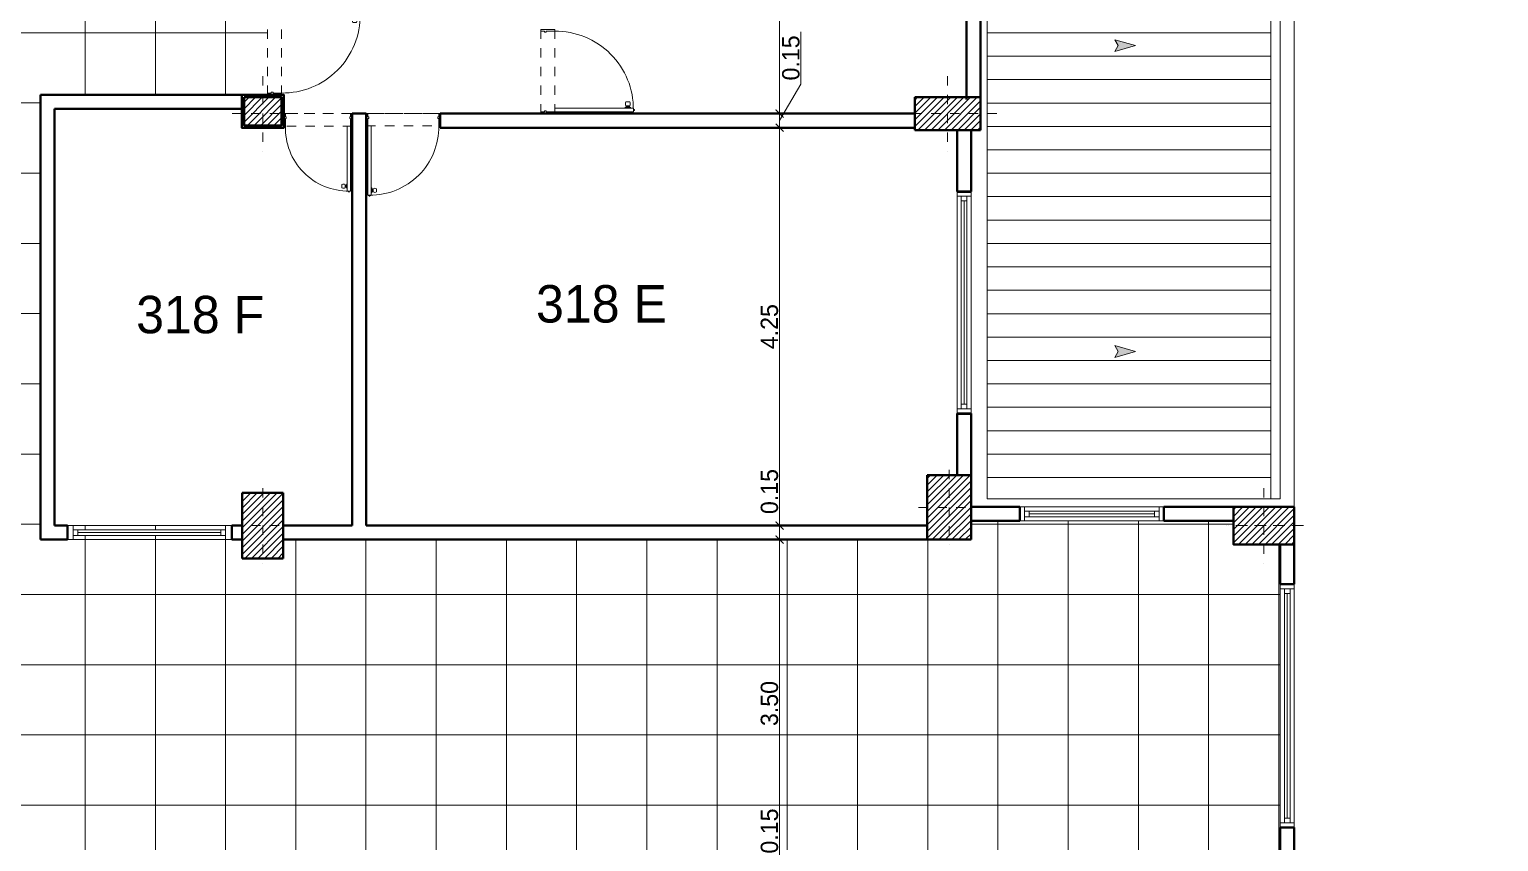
# Model space of a CAD drawing. Header units: millimetres. Extents: x 174 to 282, y -3 to 63.
# Drawn here: x 208.98 to 224.67, y 21.24 to 29.92 of the extents above; entities that cross this region are included whole.
import ezdxf
from ezdxf.enums import TextEntityAlignment as Align

# ---------------------------------------------------------------- set-up
doc = ezdxf.new("R2010")
doc.units = ezdxf.units.MM
doc.header["$LTSCALE"] = 0.005
doc.header["$MEASUREMENT"] = 0
doc.linetypes.add('ACAD_ISO02W100', pattern=[15, 12, -3])
doc.linetypes.add('ACAD_ISO10W100', pattern=[18, 12, -3, 0, -3])
for name, color, linetype, lineweight in [('Aux', 1, 'Continuous', 9), ('columna', 6, 'Continuous', 40), ('cotas', 1, 'Continuous', 15), ('ejes', 1, 'ACAD_ISO10W100', 9), ('Hatch', 11, 'Continuous', 9), ('muebles', 2, 'Continuous', 20), ('mur', 5, 'Continuous', 50), ('muro', 5, 'Continuous', 40), ('proy', 1, 'ACAD_ISO02W100', 9), ('pu-ven', 2, 'Continuous', 20), ('reforzamiento', 5, 'ACAD_ISO10W100', 40)]:
    doc.layers.add(name, color=color, linetype=linetype, lineweight=lineweight)
doc.layers.add('text', color=1, linetype='Continuous')
doc.styles.get("Standard").update_dxf_attribs({"font": 'ERASMD.TTF', "height": 0.185})
doc.dimstyles.get("Standard").update_dxf_attribs({"dimtxt": 0.15, "dimasz": 0.085, "dimexe": 0.07, "dimexo": 0.4, "dimgap": 0.015, "dimtad": 1, "dimzin": 1, "dimdsep": 46, "dimtxsty": 'Standard', "dimblk": 'ARCHTICK', "dimcen": 0, "dimclrd": 256, "dimclre": 256, "dimclrt": 2, "dimadec": 0, "dimazin": 0, "dimtfac": 1, "dimtix": 1, "dimtmove": 0, "dimatfit": 0, "dimfxl": 1, "dimlwd": -1, "dimlwe": -1, "dimarcsym": 0})

# ---------------------------------------------------------------- blocks, each defined once
blk = doc.blocks.new('pu-90-15')
at = {"layer": 'Aux'}
for p, q in [((0.035, 0.992), (0.035, 1.002)), ((0.045, 0.992), (0.045, 0.994))]:
    blk.add_line(p, q, dxfattribs=at)
for points in [[(0.025, 0.99), (0.025, 0.992), (0.055, 0.992), (0.055, 0.99)], [(0.06, 0.961), (0.065, 0.961), (0.065, 0.901), (0.06, 0.901)], [(0.065, 0.961), (0.075, 0.941), (0.075, 0.921), (0.065, 0.901)], [(0.075, 0.941), (0.085, 0.941), (0.085, 0.921), (0.075, 0.921)]]:
    blk.add_lwpolyline(points, dxfattribs=at)
for points in [[(0.035, 0.992), (0.035, 1.002, -0.457422), (0.045, 0.994), (0.045, 0.992)], [(0.085, 0.951), (0.085, 0.911, 0.25), (0.125, 0.911), (0.125, 0.951, 0.25), (0.085, 0.951, 1)]]:
    blk.add_lwpolyline(points, format="xyb", dxfattribs=at)
blk.add_circle((0.017, 0.153), 0.0025, dxfattribs=at)
for centre, radius, start, end in [((0.037, 0.994), 0.00846, 2.1794, 100.501), ((0.05, 0.16), 0.83, 359.2361, 90.7639)]:
    blk.add_arc(centre, radius, start, end, dxfattribs=at)
at = {"layer": 'proy'}
blk.add_line((0, 0), (0.9, 0), dxfattribs=at)
blk.add_lwpolyline([(0.9, 0.15), (0.9, 0), (0, 0), (0, 0.15)], close=True, dxfattribs=at)
at = {"layer": 'pu-ven'}
for points in [[(0.02, 0.15), (0.02, 0.99), (0.06, 0.99), (0.06, 0.15)], [(0, 0.15), (0, 0), (0.02, 0), (0.02, 0.04), (0.03, 0.04), (0.03, 0.06), (0.02, 0.06), (0.02, 0.15)], [(0.9, 0.15), (0.9, 0), (0.88, 0), (0.88, 0.04), (0.87, 0.04), (0.87, 0.06), (0.88, 0.06), (0.88, 0.15)]]:
    blk.add_lwpolyline(points, close=True, dxfattribs=at)
blk = doc.blocks.new('_ArchTick')
at = {"color": 0, "linetype": 'ByBlock', "const_width": 0.15}
blk.add_lwpolyline([(-0.5, -0.5), (0.5, 0.5)], dxfattribs=at)
blk = doc.blocks.new('*D105')
at = {"layer": 'cotas', "transparency": 16777216}
for p, q in [((216.95, 31.84), (216.924, 31.84)), ((216.994, 31.84), (216.994, 29.02)), ((216.95, 29.02), (216.924, 29.02))]:
    blk.add_line(p, q, dxfattribs=at)
at = {"layer": 'Defpoints', "color": 0, "transparency": 16777216}
for p in [(217.35, 31.84), (216.994, 29.02), (217.35, 29.02)]:
    blk.add_point(p, dxfattribs=at)
at = {"layer": 'cotas', "transparency": 16777216, "xscale": 0.085, "yscale": 0.085, "zscale": 0.085}
for p, rotation in [((216.994, 31.84), 90), ((216.994, 29.02), 270)]:
    blk.add_blockref('_ArchTick', p, dxfattribs=dict(at, rotation=rotation))
at = {"layer": 'cotas', "color": 2, "transparency": 16777216, "insert": (216.886, 30.43), "char_height": 0.185, "attachment_point": 5, "rotation": 90}
blk.add_mtext('2.82', dxfattribs=at)
blk = doc.blocks.new('*D106')
at = {"layer": 'cotas', "transparency": 16777216}
for p, q in [((217.222, 29.335), (217.222, 29.894)), ((216.994, 28.945), (217.222, 29.335)), ((216.994, 29.02), (216.994, 29.105)), ((216.95, 29.02), (216.924, 29.02)), ((216.994, 29.02), (216.994, 28.87)), ((216.994, 29.02), (216.994, 28.87)), ((216.95, 28.87), (216.924, 28.87)), ((216.994, 28.87), (216.994, 28.785))]:
    blk.add_line(p, q, dxfattribs=at)
at = {"layer": 'Defpoints', "color": 0, "transparency": 16777216}
for p in [(217.35, 29.02), (216.994, 28.87), (217.35, 28.87)]:
    blk.add_point(p, dxfattribs=at)
at = {"layer": 'cotas', "transparency": 16777216, "xscale": 0.085, "yscale": 0.085, "zscale": 0.085}
for p, rotation in [((216.994, 29.02), 270), ((216.994, 28.87), 90)]:
    blk.add_blockref('_ArchTick', p, dxfattribs=dict(at, rotation=rotation))
at = {"layer": 'cotas', "color": 2, "transparency": 16777216, "insert": (217.115, 29.615), "char_height": 0.185, "attachment_point": 5, "rotation": 90}
blk.add_mtext('0.15', dxfattribs=at)
blk = doc.blocks.new('*D107')
at = {"layer": 'cotas', "transparency": 16777216}
for p, q in [((216.95, 28.87), (216.924, 28.87)), ((216.994, 28.87), (216.994, 24.62)), ((216.831, 24.62), (216.924, 24.62))]:
    blk.add_line(p, q, dxfattribs=at)
at = {"layer": 'Defpoints', "color": 0, "transparency": 16777216}
for p in [(217.35, 28.87), (216.994, 24.62), (217.231, 24.62)]:
    blk.add_point(p, dxfattribs=at)
at = {"layer": 'cotas', "transparency": 16777216, "xscale": 0.085, "yscale": 0.085, "zscale": 0.085}
for p, rotation in [((216.994, 28.87), 90), ((216.994, 24.62), 270)]:
    blk.add_blockref('_ArchTick', p, dxfattribs=dict(at, rotation=rotation))
at = {"layer": 'cotas', "color": 2, "transparency": 16777216, "insert": (216.886, 26.745), "char_height": 0.185, "attachment_point": 5, "rotation": 90}
blk.add_mtext('4.25', dxfattribs=at)
blk = doc.blocks.new('*D108')
at = {"layer": 'cotas', "transparency": 16777216}
for p, q in [((216.994, 24.62), (216.994, 24.705)), ((216.831, 24.62), (216.924, 24.62)), ((216.994, 24.62), (216.994, 24.47)), ((216.831, 24.47), (216.924, 24.47)), ((216.994, 24.47), (216.994, 24.385))]:
    blk.add_line(p, q, dxfattribs=at)
at = {"layer": 'Defpoints', "color": 0, "transparency": 16777216}
for p in [(217.231, 24.62), (216.994, 24.47), (217.231, 24.47)]:
    blk.add_point(p, dxfattribs=at)
at = {"layer": 'cotas', "transparency": 16777216, "xscale": 0.085, "yscale": 0.085, "zscale": 0.085}
for p, rotation in [((216.994, 24.62), 270), ((216.994, 24.47), 90)]:
    blk.add_blockref('_ArchTick', p, dxfattribs=dict(at, rotation=rotation))
at = {"layer": 'cotas', "color": 2, "transparency": 16777216, "insert": (216.886, 24.984), "char_height": 0.185, "attachment_point": 5, "rotation": 90}
blk.add_mtext('0.15', dxfattribs=at)
blk = doc.blocks.new('*D109')
at = {"layer": 'cotas', "transparency": 16777216}
for p, q in [((216.831, 24.47), (216.924, 24.47)), ((216.994, 24.47), (216.994, 20.97)), ((217.02, 20.97), (216.924, 20.97))]:
    blk.add_line(p, q, dxfattribs=at)
at = {"layer": 'Defpoints', "color": 0, "transparency": 16777216}
for p in [(217.231, 24.47), (216.994, 20.97), (217.42, 20.97)]:
    blk.add_point(p, dxfattribs=at)
at = {"layer": 'cotas', "transparency": 16777216, "xscale": 0.085, "yscale": 0.085, "zscale": 0.085}
for p, rotation in [((216.994, 24.47), 90), ((216.994, 20.97), 270)]:
    blk.add_blockref('_ArchTick', p, dxfattribs=dict(at, rotation=rotation))
at = {"layer": 'cotas', "color": 2, "transparency": 16777216, "insert": (216.886, 22.72), "char_height": 0.185, "attachment_point": 5, "rotation": 90}
blk.add_mtext('3.50', dxfattribs=at)
blk = doc.blocks.new('*D110')
at = {"layer": 'cotas', "transparency": 16777216}
for p, q in [((216.994, 20.97), (216.994, 21.055)), ((217.02, 20.97), (216.924, 20.97)), ((216.994, 20.97), (216.994, 20.82)), ((217.02, 20.82), (216.924, 20.82)), ((216.994, 20.82), (216.994, 20.735))]:
    blk.add_line(p, q, dxfattribs=at)
at = {"layer": 'Defpoints', "color": 0, "transparency": 16777216}
for p in [(217.42, 20.97), (216.994, 20.82), (217.42, 20.82)]:
    blk.add_point(p, dxfattribs=at)
at = {"layer": 'cotas', "transparency": 16777216, "xscale": 0.085, "yscale": 0.085, "zscale": 0.085}
for p, rotation in [((216.994, 20.97), 270), ((216.994, 20.82), 90)]:
    blk.add_blockref('_ArchTick', p, dxfattribs=dict(at, rotation=rotation))
at = {"layer": 'cotas', "color": 2, "transparency": 16777216, "insert": (216.886, 21.358), "char_height": 0.185, "attachment_point": 5, "rotation": 90}
blk.add_mtext('0.15', dxfattribs=at)
blk = doc.blocks.new('FLECHACUBIERTA')
at = {"linetype": 'Continuous'}
blk.add_hatch(color=2, dxfattribs=at).paths.add_polyline_path([(0, 0), (-0.126, -0.441), (0, -0.368), (0.126, -0.441)])
at = {"color": 2, "linetype": 'Continuous'}
for p, q in [((0, 0), (-0.126, -0.441)), ((0, 0), (0.126, -0.441)), ((-0.126, -0.441), (0, -0.368)), ((0.126, -0.441), (0, -0.368))]:
    blk.add_line(p, q, dxfattribs=at)

msp = doc.modelspace()

# ---------------------------------------------------------------- hatches: boundary and pattern name
at = {"layer": 'Hatch'}
h = msp.add_hatch(dxfattribs=at)
h.set_pattern_fill('NET', color=256, scale=6, style=0)
h.set_pattern_definition([(0, (676.07545, -492.1167), (0, 0.75), []), (90, (676.07545, -492.1167), (-0.75, 5e-17), [])])
h.paths.add_polyline_path([(236.586, 41.22), (236.536, 41.22), (236.536, 41.62), (236.706, 41.62), (236.706, 43.07), (236.661, 43.07), (232.861, 43.07), (232.861, 41.53), (232.884, 41.53), (232.884, 41.21), (232.239, 41.21), (232.239, 41.245), (231.359, 41.245), (231.349, 41.245), (228.879, 41.245), (227.979, 41.245), (226.079, 41.245), (225.179, 41.245), (224.004, 41.245), (224.004, 41.21), (223.379, 41.21), (223.379, 41.53), (223.541, 41.53), (223.541, 43.07), (223.391, 43.07), (219.091, 43.07), (219.091, 41.53), (219.104, 41.53), (219.104, 41.21), (218.479, 41.21), (213.018, 41.21), (212.118, 41.21), (211.378, 41.21), (211.378, 41.53), (211.676, 41.53), (211.676, 43.07), (211.601, 43.07), (207.301, 43.07), (207.151, 43.07), (207.151, 42.82), (207.151, 42.17), (207.151, 41.545), (207.376, 41.545), (207.376, 41.195), (207.351, 41.195), (207.351, 39.35), (207.351, 39.35), (207.351, 38.47), (207.376, 38.47), (207.376, 38.12), (207.351, 38.12), (207.351, 35.775), (207.351, 35.775), (207.351, 34.895), (207.376, 34.895), (207.376, 34.525), (207.351, 34.525), (207.351, 33.645), (207.351, 33.645), (207.351, 29.195), (207.376, 29.195), (207.376, 28.845), (206.926, 28.845), (206.926, 28.845), (200.226, 28.845), (200.226, 28.818), (199.676, 28.818), (199.676, 28.86), (195.806, 28.86), (195.806, 28.82), (195.481, 28.82), (195.481, 28.8), (195.441, 28.8), (195.441, 28.79), (195.431, 28.79), (195.431, 27.95), (195.441, 27.95), (195.441, 27.94), (195.481, 27.94), (195.481, 27.92), (195.481, 26.89), (199.176, 26.89), (199.196, 26.89), (199.196, 26.8), (199.206, 26.8), (199.206, 26.79), (200.046, 26.79), (200.046, 26.8), (200.056, 26.8), (200.056, 26.89), (204.491, 26.89), (204.511, 26.89), (204.511, 26.8), (204.521, 26.8), (204.521, 26.79), (205.361, 26.79), (205.361, 26.8), (205.371, 26.8), (205.371, 26.89), (205.391, 26.89), (205.541, 26.89), (207.376, 26.89), (207.376, 26.74), (207.376, 25.9), (207.376, 25.88), (207.376, 24.795), (207.376, 24.445), (207.376, 21.87), (207.376, 20.97), (209.961, 20.97), (210.141, 20.97), (211.021, 20.97), (211.041, 20.97), (215.666, 20.97), (215.686, 20.97), (216.566, 20.97), (217.666, 20.97), (220.811, 20.97), (220.991, 20.97), (221.871, 20.97), (222.341, 20.97), (222.341, 21.395), (222.341, 23.995), (222.341, 24.42), (221.841, 24.42), (221.841, 24.67), (221.099, 24.67), (219.559, 24.67), (219.039, 24.67), (219.039, 24.47), (218.569, 24.47), (217.639, 24.47), (211.693, 24.47), (211.693, 24.27), (211.253, 24.27), (211.253, 24.62), (211.143, 24.62), (209.448, 24.62), (209.448, 24.575), (211.024, 24.575), (211.024, 24.515), (209.448, 24.515), (209.448, 24.62), (209.386, 24.62), (209.386, 24.47), (209.099, 24.47), (209.099, 29.22), (211.249, 29.22), (211.524, 29.22), (211.524, 30.12), (211.524, 33.455), (211.524, 34.355), (209.099, 34.355), (209.099, 38.37), (209.587, 38.37), (210.595, 38.37), (211.274, 38.37), (211.674, 38.37), (214.072, 38.37), (214.222, 38.37), (218.163, 38.37), (218.441, 38.37), (218.441, 38.47), (219.141, 38.47), (219.141, 38.37), (222.341, 38.37), (222.341, 38.22), (219.141, 38.22), (219.141, 38.07), (219.139, 38.07), (219.139, 36.57), (223.141, 36.57), (223.141, 38.37), (223.341, 38.37), (223.341, 38.47), (224.041, 38.47), (224.041, 38.37), (225.101, 38.37), (225.101, 38.27), (225.801, 38.27), (225.801, 38.37), (225.941, 38.37), (225.941, 38.17), (227.041, 38.17), (227.041, 38.673, -2.414214), (227.066, 38.698, -0.414214), (227.041, 38.673), (227.041, 38.17), (228.181, 38.17), (228.241, 38.17), (228.241, 38.12), (230.441, 38.12), (230.441, 38.37), (230.641, 38.37), (230.641, 38.27), (231.341, 38.27), (231.341, 38.37), (232.486, 38.37), (232.486, 38.47), (233.186, 38.47), (233.186, 38.07), (233.136, 38.07), (233.136, 36.52), (236.611, 36.52), (236.611, 36.77), (236.949, 36.77), (237.629, 36.77), (238.086, 36.77), (238.766, 36.77), (238.911, 36.77), (238.911, 38.07), (237.086, 38.07), (237.086, 38.02), (236.536, 38.02), (236.536, 38.42), (236.586, 38.42), (236.586, 39.41), (236.586, 40.14)])
h = msp.add_hatch(dxfattribs=at)
h.set_pattern_fill('LINE', color=256, scale=2, style=0)
h.set_pattern_definition([(0, (676.07545, -492.11669), (0, 0.25), [])])
h.paths.add_polyline_path([(222.241, 31.539), (219.212, 31.539), (219.212, 24.906), (222.241, 24.906)])
h.paths.add_polyline_path([(219.278, 30.811), (219.899, 30.811), (219.899, 31.089), (219.278, 31.089)], flags=24)
h = msp.add_hatch(dxfattribs=at)
h.set_pattern_fill('ANSI31', color=256, scale=0.4, style=0)
h.set_pattern_definition([(45, (676.075447, -492.116687), (-0.035355339, 0.035355339), [])])
h.paths.add_polyline_path([(190.331, 29.172), (189.931, 29.172), (189.931, 28.872), (190.331, 28.872)])
h.paths.add_polyline_path([(190.331, 24.772), (189.931, 24.772), (189.931, 24.472), (190.331, 24.472)])
h.paths.add_polyline_path([(190.331, 20.37), (189.931, 20.37), (189.931, 20.072), (190.331, 20.072)])
h.paths.add_polyline_path([(195.731, 20.37), (195.331, 20.37), (195.331, 20.07), (195.731, 20.07)])
h.paths.add_polyline_path([(195.731, 24.77), (195.331, 24.77), (195.331, 24.47), (195.731, 24.47)])
h.paths.add_polyline_path([(195.731, 29.17), (195.331, 29.17), (195.331, 28.87), (195.731, 28.87)])
h.paths.add_polyline_path([(200.176, 24.77), (199.726, 24.77), (199.726, 24.47), (200.176, 24.47)])
h.paths.add_polyline_path([(200.176, 20.37), (199.726, 20.37), (199.726, 20.07), (200.176, 20.07)])
h.paths.add_polyline_path([(200.161, 17.41), (199.701, 17.41), (199.701, 16.84), (200.161, 16.84)])
h.paths.add_polyline_path([(207.351, 20.37), (206.951, 20.37), (206.951, 20.07), (207.351, 20.07)])
h.paths.add_polyline_path([(207.351, 24.77), (206.951, 24.77), (206.951, 24.47), (207.351, 24.47)])
h.paths.add_polyline_path([(207.351, 29.17), (206.951, 29.17), (206.951, 28.87), (207.351, 28.87)])
h.paths.add_polyline_path([(211.674, 29.195), (211.274, 29.195), (211.274, 28.895), (211.674, 28.895)])
h.paths.add_polyline_path([(211.693, 24.97), (211.253, 24.97), (211.253, 24.27), (211.693, 24.27)])
h.paths.add_polyline_path([(219.139, 29.195), (218.439, 29.195), (218.439, 28.845), (219.139, 28.845)])
h.paths.add_polyline_path([(219.039, 25.16), (218.569, 25.16), (218.569, 24.47), (219.039, 24.47)])
h.paths.add_polyline_path([(219.039, 20.37), (218.639, 20.37), (218.639, 20.07), (219.039, 20.07)])
h.paths.add_polyline_path([(222.491, 24.82), (222.241, 24.82), (221.841, 24.82), (221.841, 24.42), (222.241, 24.42), (222.491, 24.42)])
h.paths.add_polyline_path([(222.491, 20.895), (222.241, 20.895), (221.891, 20.895), (221.891, 20.495), (222.241, 20.495), (222.491, 20.495)])
h.paths.add_polyline_path([(211.951, 20.37), (211.551, 20.37), (211.551, 20.07), (211.951, 20.07)])

# ---------------------------------------------------------------- linework, layer by layer
at = {"layer": 'Aux'}
for p, q in [((212.389, 28.191), (212.389, 28.189)), ((212.398, 28.191), (212.398, 28.182)), ((218.934, 28.138), (218.934, 25.867)), ((218.994, 28.138), (218.994, 25.867)), ((219.609, 24.775), (221.049, 24.775)), ((219.609, 24.715), (221.049, 24.715)), ((211.074, 24.575), (209.448, 24.575)), ((211.074, 24.515), (209.448, 24.515)), ((222.386, 23.945), (222.386, 21.445)), ((222.446, 23.945), (222.446, 21.445))]:
    msp.add_line(p, q, dxfattribs=at)
for points in [[(212.354, 28.228), (212.354, 28.263, 0.25), (212.319, 28.263), (212.319, 28.228, 0.25), (212.354, 28.228, 1)], [(212.398, 28.191), (212.398, 28.182, -0.457422), (212.389, 28.189), (212.389, 28.191)]]:
    msp.add_lwpolyline(points, format="xyb", dxfattribs=at)
for points in [[(212.363, 28.237), (212.354, 28.237), (212.354, 28.254), (212.363, 28.254)], [(212.371, 28.219), (212.363, 28.237), (212.363, 28.254), (212.371, 28.272)], [(212.376, 28.219), (212.371, 28.219), (212.371, 28.272), (212.376, 28.272)], [(212.407, 28.193), (212.407, 28.191), (212.38, 28.191), (212.38, 28.193)]]:
    msp.add_lwpolyline(points, dxfattribs=at)
msp.add_circle((212.413, 28.886), 0.0022, dxfattribs=at)
for centre, radius, start, end in [((212.387, 28.864), 0.671, 177.9623, 270.939), ((212.396, 28.19), 0.00745, 182.1794, 280.501)]:
    msp.add_arc(centre, radius, start, end, dxfattribs=at)
at = {"layer": 'columna'}
for p, q in [((218.439, 29.195), (218.439, 28.845)), ((219.139, 29.195), (218.439, 29.195)), ((219.139, 28.845), (219.139, 29.195)), ((219.139, 28.845), (218.439, 28.845)), ((219.039, 24.47), (219.039, 25.16)), ((211.253, 24.97), (211.253, 24.27)), ((211.693, 24.97), (211.253, 24.97)), ((211.693, 24.97), (211.693, 24.27)), ((222.241, 24.82), (222.491, 24.82)), ((222.241, 24.82), (222.491, 24.82)), ((222.491, 24.82), (222.491, 24.42)), ((222.491, 24.42), (222.491, 24.82)), ((222.491, 24.82), (222.491, 24.42)), ((219.039, 24.47), (219.039, 24.77)), ((218.569, 24.47), (219.039, 24.47)), ((218.639, 24.47), (219.039, 24.47)), ((222.241, 24.42), (222.491, 24.42)), ((211.693, 24.27), (211.253, 24.27))]:
    msp.add_line(p, q, dxfattribs=at)
at = {"layer": 'columna', "linetype": 'ByBlock'}
for p, q in [((218.569, 25.16), (219.039, 25.16)), ((218.569, 24.47), (218.569, 25.16))]:
    msp.add_line(p, q, dxfattribs=at)
at = {"layer": 'columna'}
msp.add_lwpolyline([(211.274, 29.195), (211.274, 28.895), (211.674, 28.895), (211.674, 29.195)], close=True, dxfattribs=at)
for points in [[(222.241, 24.82), (221.841, 24.82), (221.841, 24.42), (222.241, 24.42)], [(222.491, 24.82), (221.841, 24.82), (221.841, 24.42), (222.491, 24.42)], [(222.241, 24.82), (221.841, 24.82), (221.841, 24.42), (222.241, 24.42)]]:
    msp.add_lwpolyline(points, dxfattribs=at)
at = {"layer": 'ejes'}
for p, q in [((211.473, 29.42), (211.473, 28.62)), ((211.474, 29.42), (211.474, 28.62)), ((211.474, 29.42), (211.474, 28.62)), ((218.789, 29.42), (218.789, 28.62)), ((211.848, 29.02), (211.098, 29.02)), ((211.849, 29.02), (211.099, 29.02)), ((219.314, 29.02), (218.313, 29.02)), ((219.314, 29.02), (218.564, 29.02)), ((219.314, 29.02), (218.564, 29.02)), ((218.804, 25.215), (218.804, 24.415)), ((211.473, 25.02), (211.473, 24.22)), ((211.474, 25.02), (211.474, 24.22)), ((222.166, 25.02), (222.166, 24.22)), ((219.179, 24.815), (218.429, 24.815)), ((219.179, 24.815), (218.429, 24.815)), ((211.848, 24.62), (211.098, 24.62)), ((211.849, 24.62), (211.099, 24.62)), ((222.566, 24.62), (221.766, 24.62)), ((222.591, 24.62), (221.791, 24.62)), ((222.591, 24.62), (221.791, 24.62))]:
    msp.add_line(p, q, dxfattribs=at)
at = {"layer": 'muebles'}
msp.add_line((222.491, 31.57), (222.491, 14.02), dxfattribs=at)
at = {"layer": 'mur'}
for p, q in [((218.889, 28.188), (219.039, 28.188)), ((218.889, 25.817), (219.039, 25.817)), ((218.889, 25.817), (219.039, 25.817))]:
    msp.add_line(p, q, dxfattribs=at)
at = {"layer": 'muro'}
for p, q in [((219.139, 30.27), (219.139, 29.17)), ((209.099, 29.22), (211.249, 29.22)), ((209.099, 24.47), (209.099, 29.22)), ((209.249, 29.07), (211.249, 29.07)), ((209.249, 24.62), (209.249, 29.07)), ((212.579, 29.02), (212.429, 29.02)), ((212.429, 29.02), (212.429, 24.62)), ((212.579, 24.62), (212.579, 29.02)), ((219.559, 24.82), (219.039, 24.82)), ((219.559, 24.67), (219.559, 24.82)), ((221.841, 24.82), (221.099, 24.82)), ((221.099, 24.67), (221.099, 24.82)), ((219.559, 24.67), (219.039, 24.67)), ((221.841, 24.67), (221.099, 24.67)), ((209.386, 24.62), (209.386, 24.47)), ((211.143, 24.62), (211.143, 24.47))]:
    msp.add_line(p, q, dxfattribs=at)
at = {"layer": 'muro', "linetype": 'ByBlock'}
for p, q in [((218.889, 28.188), (218.889, 28.845)), ((219.039, 28.188), (219.039, 28.845)), ((218.889, 25.16), (218.889, 25.817)), ((219.039, 24.77), (219.039, 25.817)), ((219.559, 24.67), (219.559, 24.82)), ((221.099, 24.67), (221.099, 24.82)), ((209.386, 24.62), (209.249, 24.62)), ((211.249, 24.62), (211.143, 24.62)), ((211.249, 24.62), (211.143, 24.62)), ((211.249, 24.62), (211.143, 24.62)), ((212.429, 24.62), (211.699, 24.62)), ((218.569, 24.62), (212.579, 24.62)), ((209.386, 24.47), (209.099, 24.47)), ((211.249, 24.47), (211.143, 24.47)), ((218.292, 24.47), (211.699, 24.47)), ((222.341, 24.42), (222.341, 23.995)), ((222.491, 24.42), (222.491, 23.995)), ((222.341, 23.995), (222.491, 23.995)), ((222.341, 21.395), (222.491, 21.395)), ((222.341, 21.395), (222.341, 20.97)), ((222.491, 21.395), (222.491, 20.97))]:
    msp.add_line(p, q, dxfattribs=at)
at = {"layer": 'muro'}
for points in [[(213.37, 29.02), (215.122, 29.02)], [(213.37, 29.02), (213.37, 28.87)], [(215.122, 29.02), (218.439, 29.02)], [(213.37, 28.87), (218.439, 28.87)]]:
    msp.add_lwpolyline(points, dxfattribs=at)
at = {"layer": 'proy'}
msp.add_line((212.429, 29.02), (211.637, 29.02), dxfattribs=at)
msp.add_lwpolyline([(211.716, 28.985), (211.716, 29.02), (212.429, 29.02), (212.429, 28.888), (211.716, 28.888), (211.716, 28.967)], dxfattribs=at)
at = {"layer": 'pu-ven'}
for p, q in [((219.212, 24.906), (219.212, 31.539)), ((222.241, 31.539), (222.241, 24.906)), ((222.341, 31.539), (222.341, 24.906)), ((218.889, 25.817), (218.889, 28.188)), ((218.889, 28.138), (219.039, 28.138)), ((219.039, 25.817), (219.039, 28.188)), ((218.934, 28.088), (218.994, 28.088)), ((218.964, 25.917), (218.964, 28.088)), ((218.934, 25.917), (218.994, 25.917)), ((218.889, 25.867), (219.039, 25.867)), ((222.341, 24.906), (219.212, 24.906)), ((219.559, 24.82), (221.099, 24.82)), ((219.609, 24.67), (219.609, 24.82)), ((221.049, 24.67), (221.049, 24.82)), ((219.559, 24.67), (221.099, 24.67)), ((219.659, 24.715), (219.659, 24.775)), ((219.659, 24.745), (220.999, 24.745)), ((220.999, 24.715), (220.999, 24.775)), ((211.143, 24.62), (209.386, 24.62)), ((209.448, 24.62), (209.448, 24.47)), ((209.498, 24.575), (209.498, 24.515)), ((211.024, 24.545), (209.498, 24.545)), ((211.024, 24.575), (211.024, 24.515)), ((211.074, 24.62), (211.074, 24.47)), ((211.143, 24.47), (209.386, 24.47)), ((209.498, 24.47), (209.498, 24.47)), ((211.024, 24.47), (211.024, 24.47)), ((222.341, 23.995), (222.341, 21.395)), ((222.341, 23.945), (222.491, 23.945)), ((222.386, 23.895), (222.446, 23.895)), ((222.416, 23.895), (222.416, 21.495)), ((222.491, 23.995), (222.491, 21.395)), ((222.341, 21.445), (222.491, 21.445)), ((222.386, 21.495), (222.446, 21.495))]:
    msp.add_line(p, q, dxfattribs=at)
for points in [[(211.699, 28.888), (211.699, 29.02), (211.716, 29.02), (211.716, 28.985), (211.725, 28.985), (211.725, 28.967), (211.716, 28.967), (211.716, 28.888)], [(212.411, 28.888), (212.411, 28.193), (212.376, 28.193), (212.376, 28.888)], [(212.429, 28.888), (212.429, 29.02), (212.411, 29.02), (212.411, 28.985), (212.402, 28.985), (212.402, 28.967), (212.411, 28.967), (212.411, 28.888)]]:
    msp.add_lwpolyline(points, close=True, dxfattribs=at)
at = {"layer": 'reforzamiento', "linetype": 'ByBlock'}
for p, q in [((218.989, 29.17), (218.989, 30.27)), ((219.139, 29.17), (219.139, 30.27)), ((217.639, 24.47), (218.639, 24.47))]:
    msp.add_line(p, q, dxfattribs=at)
msp.add_lwpolyline([(211.249, 29.22), (211.699, 29.22), (211.699, 28.87), (211.249, 28.87)], close=True, dxfattribs=at)

# ---------------------------------------------------------------- block references
at = {"layer": 'Hatch', "xscale": -0.5, "yscale": 0.5, "zscale": 0.5, "rotation": 270}
for p in [(220.796, 29.747), (220.796, 26.479)]:
    msp.add_blockref('FLECHACUBIERTA', p, dxfattribs=at)
at = {"layer": 'muro', "rotation": 270}
msp.add_blockref('pu-90-15', (211.524, 30.12), dxfattribs=at)
at = {"layer": 'muro', "xscale": -1, "rotation": 270}
msp.add_blockref('pu-90-15', (214.442, 29.02), dxfattribs=at)
at = {"layer": 'muro', "xscale": -0.8797918421614668, "yscale": 0.8797918421614668, "zscale": 0.8797918421614439, "rotation": 180}
msp.add_blockref('pu-90-15', (212.579, 29.02), dxfattribs=at)

# ---------------------------------------------------------------- texts
at = {"layer": 'text'}
for s, p in [('318 E', (215.091, 26.789)), ('318 F', (210.805, 26.674))]:
    msp.add_text(s, height=0.4, dxfattribs=at).set_placement(p, align=Align.CENTER)

# ---------------------------------------------------------------- dimensions: what is measured, and where the dimension line sits
at = {"layer": 'cotas'}
for base, p1, p2, picture, middle in [((216.994, 29.02), (217.35, 31.84), (217.35, 29.02), '*D105', (216.886, 30.43)), ((216.994, 24.62), (217.35, 28.87), (217.231, 24.62), '*D107', (216.886, 26.745)), ((216.994, 20.97), (217.231, 24.47), (217.42, 20.97), '*D109', (216.886, 22.72))]:
    dim = msp.add_linear_dim(base=base, p1=p1, p2=p2, angle=90, dimstyle='Standard', override={"dimtmove": 1}, dxfattribs=at)
    dim.commit()
    dim.dimension.update_dxf_attribs({"geometry": picture, "text_midpoint": middle})
for base, p1, p2, picture, middle in [((216.994, 28.87), (217.35, 29.02), (217.35, 28.87), '*D106', (217.222, 29.35)), ((216.994, 24.47), (217.231, 24.62), (217.231, 24.47), '*D108', (216.994, 24.984)), ((216.994, 20.82), (217.42, 20.97), (217.42, 20.82), '*D110', (216.994, 21.358))]:
    dim = msp.add_linear_dim(base=base, p1=p1, p2=p2, angle=90, dimstyle='Standard', override={"dimtmove": 1}, dxfattribs=at)
    dim.commit()
    dim.dimension.update_dxf_attribs({"geometry": picture, "text_midpoint": middle, "dimtype": 160})

doc.saveas('drawing.dxf')
